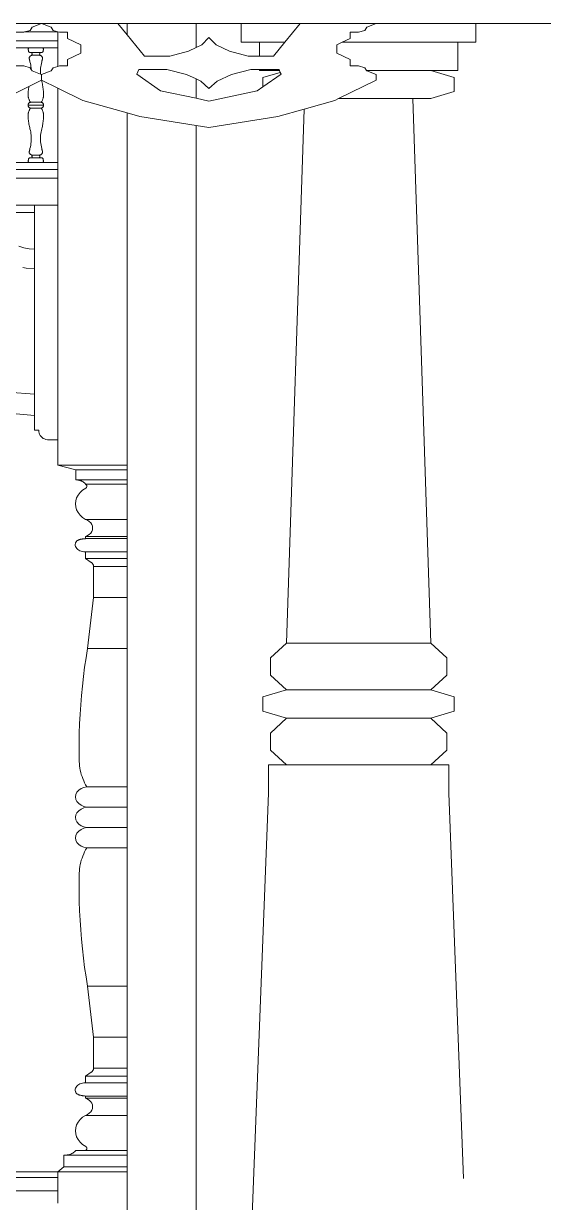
# Model space of a CAD drawing. Header units: inches. Extents: x 16.2 to 49.2, y 7.1 to 20.7.
# Drawn here: x 34.116 to 34.776, y 16.625 to 18.121 of the extents above; entities that cross this region are included whole.
import ezdxf

# ---------------------------------------------------------------- set-up
doc = ezdxf.new("R2010")
doc.units = ezdxf.units.IN
doc.header["$MEASUREMENT"] = 0
doc.layers.add('0inne_gulv', color=252, linetype='Continuous', lineweight=13)

# ---------------------------------------------------------------- blocks, each defined once
blk = doc.blocks.new('DEREK SMALL HOUSE fr')
for p, q in [((0.326, -0.0788), (0.4226, -0.0788)), ((0.4, -0.0899), (0.401, -0.0895)), ((0.401, -0.0895), (0.408, -0.0874)), ((0.401, -0.0895), (0.4434, -0.0895)), ((0.408, -0.0874), (0.4106, -0.0834)), ((0.4106, -0.0834), (0.4226, -0.0788)), ((0.4226, -0.0788), (0.5193, -0.0788)), ((0.4347, -0.0834), (0.4226, -0.0788)), ((0.4373, -0.0874), (0.4347, -0.0834)), ((0.4434, -0.0893), (0.4373, -0.0874)), ((0.4453, -0.0899), (0.4434, -0.0893)), ((0.4434, -0.0895), (0.4434, -0.0893)), ((0.4434, -0.1009), (0.4434, -0.0895)), ((0.531, -0.0932), (0.5193, -0.0788)), ((0.5193, -0.0788), (0.531, -0.0788)), ((0.5193, -0.0788), (0.7504, -0.0788)), ((0.531, -0.0788), (0.531, -0.0932)), ((0.531, -0.0788), (0.6187, -0.0788)), ((0.6187, -0.1091), (0.6187, -0.0788)), ((0.6187, -0.0788), (0.6759, -0.0788)), ((0.6759, -0.1026), (0.6759, -0.0788)), ((0.6759, -0.0788), (0.7504, -0.0788)), ((0.731, -0.1026), (0.7504, -0.0788)), ((0.7504, -0.0788), (0.8471, -0.0788)), ((0.8244, -0.0899), (0.8324, -0.0874)), ((0.8324, -0.0874), (0.835, -0.0834)), ((0.835, -0.0834), (0.8471, -0.0788)), ((0.8471, -0.0788), (0.9736, -0.0788)), ((0.9736, -0.1026), (0.9736, -0.0788)), ((1.0874, -0.0788), (0.9736, -0.0788)), ((0.383, -0.1009), (0.4434, -0.1009)), ((0.3898, -0.0899), (0.4, -0.0899)), ((0.4434, -0.1095), (0.4434, -0.1009)), ((0.4555, -0.0899), (0.4453, -0.0899)), ((0.4555, -0.0977), (0.4555, -0.0899)), ((0.4726, -0.1059), (0.4555, -0.0977)), ((0.553, -0.1203), (0.531, -0.0932)), ((0.6258, -0.1056), (0.6348, -0.0963)), ((0.6348, -0.0963), (0.6439, -0.1056)), ((0.6759, -0.1026), (0.6988, -0.1026)), ((0.6988, -0.1026), (0.731, -0.1026)), ((0.6988, -0.1203), (0.6988, -0.1026)), ((0.7167, -0.1203), (0.731, -0.1026)), ((0.7971, -0.1059), (0.8039, -0.1026)), ((0.8039, -0.1026), (0.8142, -0.0977)), ((0.8039, -0.1026), (0.9507, -0.1026)), ((0.8142, -0.0899), (0.8244, -0.0899)), ((0.8142, -0.0977), (0.8142, -0.0899)), ((0.9507, -0.1384), (0.9507, -0.1026)), ((0.9507, -0.1026), (0.9736, -0.1026)), ((0.3726, -0.1095), (0.406, -0.1095)), ((0.4058, -0.1109), (0.4059, -0.1105)), ((0.4058, -0.1112), (0.4058, -0.1109)), ((0.4058, -0.1116), (0.4058, -0.1112)), ((0.4058, -0.112), (0.4058, -0.1116)), ((0.4058, -0.1123), (0.4058, -0.112)), ((0.4059, -0.1127), (0.4058, -0.1123)), ((0.4059, -0.1098), (0.406, -0.1095)), ((0.4059, -0.1102), (0.4059, -0.1098)), ((0.4059, -0.1105), (0.4059, -0.1102)), ((0.4059, -0.113), (0.4059, -0.1127)), ((0.4059, -0.1134), (0.4059, -0.113)), ((0.406, -0.1137), (0.4059, -0.1134)), ((0.4247, -0.1095), (0.406, -0.1095)), ((0.4061, -0.114), (0.406, -0.1137)), ((0.4062, -0.1143), (0.4061, -0.114)), ((0.4063, -0.1145), (0.4062, -0.1143)), ((0.4065, -0.1147), (0.4063, -0.1145)), ((0.4067, -0.115), (0.4065, -0.1147)), ((0.4069, -0.1152), (0.4067, -0.115)), ((0.4072, -0.1153), (0.4069, -0.1152)), ((0.4074, -0.1155), (0.4072, -0.1153)), ((0.4077, -0.1156), (0.4074, -0.1155)), ((0.408, -0.1157), (0.4077, -0.1156)), ((0.4083, -0.1157), (0.408, -0.1157)), ((0.4086, -0.1157), (0.4083, -0.1157)), ((0.4109, -0.1157), (0.4086, -0.1157)), ((0.4087, -0.1197), (0.4092, -0.1194)), ((0.4092, -0.1194), (0.4097, -0.1192)), ((0.4097, -0.1192), (0.4103, -0.119)), ((0.4103, -0.119), (0.4109, -0.1189)), ((0.4104, -0.117), (0.4105, -0.1168)), ((0.4104, -0.1173), (0.4104, -0.117)), ((0.4104, -0.1176), (0.4104, -0.1173)), ((0.4105, -0.1179), (0.4104, -0.1176)), ((0.4105, -0.1168), (0.4106, -0.1165)), ((0.4106, -0.1182), (0.4105, -0.1179)), ((0.4106, -0.1165), (0.4107, -0.1162)), ((0.4107, -0.1184), (0.4106, -0.1182)), ((0.4107, -0.1162), (0.4108, -0.116)), ((0.4108, -0.1187), (0.4107, -0.1184)), ((0.4108, -0.116), (0.4109, -0.1157)), ((0.4109, -0.1189), (0.4108, -0.1187)), ((0.4109, -0.1157), (0.4198, -0.1157)), ((0.4109, -0.1189), (0.4198, -0.1189)), ((0.4199, -0.116), (0.4198, -0.1157)), ((0.4198, -0.1157), (0.4221, -0.1157)), ((0.4198, -0.1189), (0.4199, -0.1187)), ((0.4204, -0.119), (0.4198, -0.1189)), ((0.4201, -0.1162), (0.4199, -0.116)), ((0.4199, -0.1187), (0.4201, -0.1184)), ((0.4202, -0.1165), (0.4201, -0.1162)), ((0.4201, -0.1184), (0.4202, -0.1182)), ((0.4202, -0.1168), (0.4202, -0.1165)), ((0.4203, -0.117), (0.4202, -0.1168)), ((0.4202, -0.1179), (0.4203, -0.1176)), ((0.4202, -0.1182), (0.4202, -0.1179)), ((0.4203, -0.1173), (0.4203, -0.117)), ((0.4203, -0.1176), (0.4203, -0.1173)), ((0.421, -0.1192), (0.4204, -0.119)), ((0.4215, -0.1194), (0.421, -0.1192)), ((0.4221, -0.1197), (0.4215, -0.1194)), ((0.4221, -0.1157), (0.4224, -0.1157)), ((0.4224, -0.1157), (0.4227, -0.1157)), ((0.4227, -0.1157), (0.423, -0.1156)), ((0.423, -0.1156), (0.4233, -0.1155)), ((0.4233, -0.1155), (0.4235, -0.1153)), ((0.4235, -0.1153), (0.4238, -0.1152)), ((0.4238, -0.1152), (0.424, -0.115)), ((0.424, -0.115), (0.4242, -0.1147)), ((0.4242, -0.1147), (0.4244, -0.1145)), ((0.4244, -0.1145), (0.4245, -0.1143)), ((0.4245, -0.1143), (0.4246, -0.114)), ((0.4246, -0.114), (0.4247, -0.1137)), ((0.4248, -0.1098), (0.4247, -0.1095)), ((0.4247, -0.1095), (0.4434, -0.1095)), ((0.4247, -0.1137), (0.4248, -0.1134)), ((0.4248, -0.1102), (0.4248, -0.1098)), ((0.4248, -0.1105), (0.4248, -0.1102)), ((0.4249, -0.1109), (0.4248, -0.1105)), ((0.4248, -0.1127), (0.4249, -0.1123)), ((0.4248, -0.113), (0.4248, -0.1127)), ((0.4248, -0.1134), (0.4248, -0.113)), ((0.4249, -0.1112), (0.4249, -0.1109)), ((0.4249, -0.1116), (0.4249, -0.1112)), ((0.4249, -0.112), (0.4249, -0.1116)), ((0.4249, -0.1123), (0.4249, -0.112)), ((0.4434, -0.1331), (0.4434, -0.1095)), ((0.4555, -0.1246), (0.4726, -0.1165)), ((0.4726, -0.1165), (0.4726, -0.1059)), ((0.5852, -0.1203), (0.6088, -0.1138)), ((0.6088, -0.1138), (0.6187, -0.1091)), ((0.6187, -0.1091), (0.6258, -0.1056)), ((0.6439, -0.1056), (0.6609, -0.1138)), ((0.6609, -0.1138), (0.6845, -0.1203)), ((0.7971, -0.1165), (0.7971, -0.1059)), ((0.8142, -0.1246), (0.7971, -0.1165)), ((0.3898, -0.1324), (0.4, -0.1325)), ((0.4, -0.1325), (0.408, -0.135)), ((0.4069, -0.1226), (0.407, -0.122)), ((0.4069, -0.1231), (0.4069, -0.1226)), ((0.407, -0.1237), (0.4069, -0.1231)), ((0.407, -0.122), (0.4072, -0.1215)), ((0.4071, -0.124), (0.407, -0.1237)), ((0.4071, -0.1243), (0.4071, -0.124)), ((0.4072, -0.1246), (0.4071, -0.1243)), ((0.4072, -0.1215), (0.4075, -0.121)), ((0.4073, -0.1249), (0.4072, -0.1246)), ((0.4074, -0.1252), (0.4073, -0.1249)), ((0.4074, -0.1255), (0.4074, -0.1252)), ((0.4075, -0.1258), (0.4074, -0.1255)), ((0.4075, -0.121), (0.4078, -0.1205)), ((0.4076, -0.126), (0.4075, -0.1258)), ((0.4077, -0.1263), (0.4076, -0.126)), ((0.4077, -0.1266), (0.4077, -0.1263)), ((0.4078, -0.1269), (0.4077, -0.1266)), ((0.4078, -0.1205), (0.4082, -0.1201)), ((0.4079, -0.1272), (0.4078, -0.1269)), ((0.4084, -0.1293), (0.4079, -0.1272)), ((0.4082, -0.1201), (0.4087, -0.1197)), ((0.4088, -0.1314), (0.4084, -0.1293)), ((0.4091, -0.1335), (0.4088, -0.1314)), ((0.4094, -0.1356), (0.4091, -0.1335)), ((0.4213, -0.1356), (0.4216, -0.1335)), ((0.4216, -0.1335), (0.4219, -0.1314)), ((0.4219, -0.1314), (0.4223, -0.1293)), ((0.4225, -0.1201), (0.4221, -0.1197)), ((0.4223, -0.1293), (0.4228, -0.1272)), ((0.4229, -0.1205), (0.4225, -0.1201)), ((0.4228, -0.1272), (0.4229, -0.1269)), ((0.4232, -0.121), (0.4229, -0.1205)), ((0.4229, -0.1269), (0.423, -0.1266)), ((0.423, -0.1266), (0.4231, -0.1263)), ((0.4231, -0.126), (0.4232, -0.1258)), ((0.4231, -0.1263), (0.4231, -0.126)), ((0.4235, -0.1215), (0.4232, -0.121)), ((0.4232, -0.1258), (0.4233, -0.1255)), ((0.4233, -0.1255), (0.4234, -0.1252)), ((0.4234, -0.1249), (0.4235, -0.1246)), ((0.4234, -0.1252), (0.4234, -0.1249)), ((0.4237, -0.122), (0.4235, -0.1215)), ((0.4235, -0.1246), (0.4236, -0.1243)), ((0.4236, -0.124), (0.4237, -0.1237)), ((0.4236, -0.1243), (0.4236, -0.124)), ((0.4238, -0.1226), (0.4237, -0.122)), ((0.4237, -0.1237), (0.4238, -0.1231)), ((0.4238, -0.1231), (0.4238, -0.1226)), ((0.4434, -0.1331), (0.4373, -0.135)), ((0.4453, -0.1325), (0.4434, -0.1331)), ((0.4555, -0.1324), (0.4453, -0.1325)), ((0.4555, -0.1246), (0.4555, -0.1324)), ((0.553, -0.1203), (0.5852, -0.1203)), ((0.6845, -0.1203), (0.6988, -0.1203)), ((0.6988, -0.1203), (0.7167, -0.1203)), ((0.8142, -0.1246), (0.8142, -0.1324)), ((0.8142, -0.1324), (0.8244, -0.1325)), ((0.8244, -0.1325), (0.8324, -0.135)), ((0.408, -0.135), (0.4095, -0.1373)), ((0.4095, -0.1373), (0.4094, -0.1356)), ((0.4095, -0.1373), (0.4106, -0.1389)), ((0.4106, -0.1389), (0.4213, -0.143)), ((0.4211, -0.1398), (0.4212, -0.1377)), ((0.4212, -0.142), (0.4211, -0.1398)), ((0.4212, -0.1377), (0.4213, -0.1356)), ((0.4213, -0.143), (0.4212, -0.142)), ((0.4213, -0.143), (0.4226, -0.1435)), ((0.4347, -0.1389), (0.4226, -0.1435)), ((0.4226, -0.1507), (0.4226, -0.1435)), ((0.4373, -0.135), (0.4347, -0.1389)), ((0.5459, -0.1371), (0.5434, -0.143)), ((0.5434, -0.143), (0.5736, -0.164)), ((0.5459, -0.1371), (0.5816, -0.1371)), ((0.5816, -0.1371), (0.6063, -0.1435)), ((0.6063, -0.1435), (0.6187, -0.1491)), ((0.6187, -0.1736), (0.6187, -0.1491)), ((0.6187, -0.1491), (0.6245, -0.1517)), ((0.6634, -0.1435), (0.6452, -0.1517)), ((0.6881, -0.1371), (0.6634, -0.1435)), ((0.6881, -0.1371), (0.6988, -0.1371)), ((0.6988, -0.1384), (0.6988, -0.1371)), ((0.6988, -0.1371), (0.7238, -0.1371)), ((0.7243, -0.1384), (0.6988, -0.1384)), ((0.7034, -0.1473), (0.7253, -0.1407)), ((0.7263, -0.143), (0.7034, -0.1589)), ((0.7034, -0.1589), (0.7034, -0.1473)), ((0.7238, -0.1371), (0.7243, -0.1384)), ((0.7243, -0.1384), (0.7253, -0.1407)), ((0.7253, -0.1407), (0.7263, -0.143)), ((0.8324, -0.135), (0.8346, -0.1384)), ((0.8346, -0.1384), (0.835, -0.1389)), ((0.9164, -0.1384), (0.8346, -0.1384)), ((0.835, -0.1389), (0.8471, -0.1435)), ((0.8471, -0.1507), (0.8471, -0.1435)), ((0.9164, -0.1384), (0.9507, -0.1384)), ((0.9164, -0.1384), (0.9461, -0.1473)), ((0.9461, -0.1473), (0.9461, -0.1652)), ((0.3703, -0.1763), (0.4066, -0.1586)), ((0.4057, -0.1661), (0.4058, -0.1646)), ((0.4058, -0.1646), (0.406, -0.163)), ((0.406, -0.163), (0.4061, -0.1615)), ((0.4061, -0.1615), (0.4063, -0.16)), ((0.4063, -0.16), (0.4066, -0.1586)), ((0.4224, -0.1508), (0.4066, -0.1586)), ((0.4226, -0.1507), (0.4224, -0.1508)), ((0.4228, -0.1525), (0.4224, -0.1508)), ((0.4226, -0.1507), (0.4434, -0.1608)), ((0.4232, -0.154), (0.4228, -0.1525)), ((0.4236, -0.1555), (0.4232, -0.154)), ((0.4239, -0.157), (0.4236, -0.1555)), ((0.4241, -0.1585), (0.4239, -0.157)), ((0.4244, -0.16), (0.4241, -0.1585)), ((0.4246, -0.1615), (0.4244, -0.16)), ((0.4247, -0.163), (0.4246, -0.1615)), ((0.4249, -0.1646), (0.4247, -0.163)), ((0.425, -0.1661), (0.4249, -0.1646)), ((0.4434, -0.2552), (0.4434, -0.1608)), ((0.475, -0.1763), (0.4434, -0.1608)), ((0.5736, -0.164), (0.6187, -0.1736)), ((0.6245, -0.1517), (0.6348, -0.1611)), ((0.6452, -0.1517), (0.6348, -0.1611)), ((0.6961, -0.164), (0.6348, -0.1771)), ((0.7034, -0.1589), (0.6961, -0.164)), ((0.8471, -0.1507), (0.7992, -0.1741)), ((0.4057, -0.1676), (0.4057, -0.1661)), ((0.4057, -0.1691), (0.4057, -0.1676)), ((0.4057, -0.1707), (0.4057, -0.1691)), ((0.4057, -0.1714), (0.4057, -0.1707)), ((0.4058, -0.1721), (0.4057, -0.1714)), ((0.4059, -0.1728), (0.4058, -0.1721)), ((0.4061, -0.1735), (0.4059, -0.1728)), ((0.4063, -0.1742), (0.4061, -0.1735)), ((0.4065, -0.1749), (0.4063, -0.1742)), ((0.4068, -0.1755), (0.4065, -0.1749)), ((0.4066, -0.1797), (0.407, -0.1794)), ((0.4071, -0.1762), (0.4068, -0.1755)), ((0.407, -0.1794), (0.4074, -0.1791)), ((0.4074, -0.1768), (0.4071, -0.1762)), ((0.4078, -0.1775), (0.4074, -0.1768)), ((0.4074, -0.1791), (0.4078, -0.1789)), ((0.4082, -0.1781), (0.4078, -0.1775)), ((0.4078, -0.1789), (0.4082, -0.1788)), ((0.4086, -0.1787), (0.4082, -0.1781)), ((0.4082, -0.1788), (0.4086, -0.1787)), ((0.4086, -0.1787), (0.4221, -0.1787)), ((0.4221, -0.1787), (0.4225, -0.1781)), ((0.4225, -0.1788), (0.4221, -0.1787)), ((0.4225, -0.1781), (0.4229, -0.1775)), ((0.4229, -0.1789), (0.4225, -0.1788)), ((0.4229, -0.1775), (0.4233, -0.1768)), ((0.4234, -0.1791), (0.4229, -0.1789)), ((0.4233, -0.1768), (0.4236, -0.1762)), ((0.4237, -0.1794), (0.4234, -0.1791)), ((0.4236, -0.1762), (0.4239, -0.1755)), ((0.4241, -0.1797), (0.4237, -0.1794)), ((0.4239, -0.1755), (0.4242, -0.1749)), ((0.4242, -0.1749), (0.4244, -0.1742)), ((0.4244, -0.1742), (0.4246, -0.1735)), ((0.4246, -0.1735), (0.4248, -0.1728)), ((0.4248, -0.1728), (0.4249, -0.1721)), ((0.4249, -0.1721), (0.425, -0.1714)), ((0.425, -0.1676), (0.425, -0.1661)), ((0.425, -0.1691), (0.425, -0.1676)), ((0.425, -0.1707), (0.425, -0.1691)), ((0.425, -0.1714), (0.425, -0.1707)), ((0.475, -0.1763), (0.531, -0.1921)), ((0.6187, -0.1736), (0.6348, -0.1771)), ((0.7947, -0.1763), (0.7556, -0.1873)), ((0.7947, -0.1763), (0.7992, -0.1741)), ((0.8935, -0.1741), (0.7992, -0.1741)), ((0.8935, -0.1741), (0.9164, -0.8649)), ((0.8935, -0.1741), (0.9164, -0.1741)), ((0.9461, -0.1652), (0.9164, -0.1741)), ((0.4057, -0.1815), (0.4058, -0.1811)), ((0.4057, -0.1819), (0.4057, -0.1815)), ((0.4057, -0.1824), (0.4057, -0.1819)), ((0.4057, -0.1828), (0.4057, -0.1824)), ((0.4057, -0.1824), (0.425, -0.1824)), ((0.4057, -0.1832), (0.4057, -0.1828)), ((0.4058, -0.1836), (0.4057, -0.1832)), ((0.4057, -0.1933), (0.4058, -0.1926)), ((0.4057, -0.1941), (0.4057, -0.1933)), ((0.4057, -0.1956), (0.4057, -0.1941)), ((0.4058, -0.1811), (0.4059, -0.1807)), ((0.4059, -0.184), (0.4058, -0.1836)), ((0.4058, -0.1926), (0.4059, -0.1919)), ((0.4059, -0.1807), (0.4061, -0.1803)), ((0.4061, -0.1844), (0.4059, -0.184)), ((0.4059, -0.1919), (0.4061, -0.1912)), ((0.4061, -0.1803), (0.4064, -0.18)), ((0.4064, -0.1847), (0.4061, -0.1844)), ((0.4061, -0.1912), (0.4063, -0.1905)), ((0.4063, -0.1905), (0.4065, -0.1899)), ((0.4064, -0.18), (0.4066, -0.1797)), ((0.4066, -0.1851), (0.4064, -0.1847)), ((0.4065, -0.1899), (0.4068, -0.1892)), ((0.407, -0.1854), (0.4066, -0.1851)), ((0.4068, -0.1892), (0.4071, -0.1885)), ((0.4074, -0.1856), (0.407, -0.1854)), ((0.4071, -0.1885), (0.4074, -0.1879)), ((0.4078, -0.1858), (0.4074, -0.1856)), ((0.4074, -0.1879), (0.4078, -0.1873)), ((0.4082, -0.186), (0.4078, -0.1858)), ((0.4078, -0.1873), (0.4082, -0.1867)), ((0.4086, -0.1861), (0.4082, -0.186)), ((0.4082, -0.1867), (0.4086, -0.1861)), ((0.4086, -0.1861), (0.4221, -0.1861)), ((0.4221, -0.1861), (0.4225, -0.186)), ((0.4225, -0.1867), (0.4221, -0.1861)), ((0.4225, -0.186), (0.4229, -0.1858)), ((0.4229, -0.1873), (0.4225, -0.1867)), ((0.4229, -0.1858), (0.4234, -0.1856)), ((0.4233, -0.1879), (0.4229, -0.1873)), ((0.4236, -0.1885), (0.4233, -0.1879)), ((0.4234, -0.1856), (0.4237, -0.1854)), ((0.4239, -0.1892), (0.4236, -0.1885)), ((0.4237, -0.1854), (0.4241, -0.1851)), ((0.4242, -0.1899), (0.4239, -0.1892)), ((0.4244, -0.18), (0.4241, -0.1797)), ((0.4241, -0.1851), (0.4244, -0.1847)), ((0.4244, -0.1905), (0.4242, -0.1899)), ((0.4246, -0.1803), (0.4244, -0.18)), ((0.4244, -0.1847), (0.4246, -0.1844)), ((0.4246, -0.1912), (0.4244, -0.1905)), ((0.4248, -0.1807), (0.4246, -0.1803)), ((0.4246, -0.1844), (0.4248, -0.184)), ((0.4248, -0.1919), (0.4246, -0.1912)), ((0.4249, -0.1811), (0.4248, -0.1807)), ((0.4248, -0.184), (0.4249, -0.1836)), ((0.4249, -0.1926), (0.4248, -0.1919)), ((0.425, -0.1815), (0.4249, -0.1811)), ((0.4249, -0.1836), (0.425, -0.1832)), ((0.425, -0.1933), (0.4249, -0.1926)), ((0.425, -0.1819), (0.425, -0.1815)), ((0.425, -0.1824), (0.425, -0.1819)), ((0.425, -0.1828), (0.425, -0.1824)), ((0.425, -0.1832), (0.425, -0.1828)), ((0.425, -0.1941), (0.425, -0.1933)), ((0.425, -0.1956), (0.425, -0.1941)), ((0.531, -0.1921), (0.5474, -0.1968)), ((0.531, -0.1921), (0.531, -0.6392)), ((0.7556, -0.1873), (0.7223, -0.1968)), ((0.7332, -0.8649), (0.7556, -0.1873)), ((0.4057, -0.1971), (0.4057, -0.1956)), ((0.4057, -0.1986), (0.4057, -0.1971)), ((0.4058, -0.2002), (0.4057, -0.1986)), ((0.406, -0.2017), (0.4058, -0.2002)), ((0.4061, -0.2032), (0.406, -0.2017)), ((0.4063, -0.2047), (0.4061, -0.2032)), ((0.4066, -0.2063), (0.4063, -0.2047)), ((0.4068, -0.2078), (0.4066, -0.2063)), ((0.4072, -0.2093), (0.4068, -0.2078)), ((0.4075, -0.2108), (0.4072, -0.2093)), ((0.4232, -0.2108), (0.4236, -0.2093)), ((0.4236, -0.2093), (0.4239, -0.2078)), ((0.4239, -0.2078), (0.4241, -0.2063)), ((0.4241, -0.2063), (0.4244, -0.2047)), ((0.4244, -0.2047), (0.4246, -0.2032)), ((0.4246, -0.2032), (0.4247, -0.2017)), ((0.4247, -0.2017), (0.4249, -0.2002)), ((0.4249, -0.2002), (0.425, -0.1986)), ((0.425, -0.1971), (0.425, -0.1956)), ((0.425, -0.1986), (0.425, -0.1971)), ((0.5474, -0.1968), (0.6187, -0.208)), ((0.6187, -0.208), (0.6348, -0.2106)), ((0.6187, -0.208), (0.6187, -2.6275)), ((0.7223, -0.1968), (0.6348, -0.2106)), ((0.4079, -0.2123), (0.4075, -0.2108)), ((0.4084, -0.2143), (0.4079, -0.2123)), ((0.4088, -0.2164), (0.4084, -0.2143)), ((0.4091, -0.2185), (0.4088, -0.2164)), ((0.4094, -0.2206), (0.4091, -0.2185)), ((0.4095, -0.2228), (0.4094, -0.2206)), ((0.4096, -0.2249), (0.4095, -0.2228)), ((0.4211, -0.2249), (0.4212, -0.2228)), ((0.4212, -0.2228), (0.4213, -0.2206)), ((0.4213, -0.2206), (0.4216, -0.2185)), ((0.4216, -0.2185), (0.4219, -0.2164)), ((0.4219, -0.2164), (0.4223, -0.2143)), ((0.4223, -0.2143), (0.4228, -0.2123)), ((0.4228, -0.2123), (0.4232, -0.2108)), ((0.4074, -0.2393), (0.4075, -0.239)), ((0.4074, -0.2396), (0.4074, -0.2393)), ((0.4075, -0.239), (0.4076, -0.2387)), ((0.4076, -0.2387), (0.4077, -0.2384)), ((0.4077, -0.2381), (0.4078, -0.2378)), ((0.4077, -0.2384), (0.4077, -0.2381)), ((0.4078, -0.2378), (0.4079, -0.2375)), ((0.4079, -0.2375), (0.4084, -0.2354)), ((0.4084, -0.2354), (0.4088, -0.2333)), ((0.4088, -0.2333), (0.4091, -0.2312)), ((0.4091, -0.2312), (0.4094, -0.2291)), ((0.4094, -0.2291), (0.4095, -0.227)), ((0.4095, -0.227), (0.4096, -0.2249)), ((0.4212, -0.227), (0.4211, -0.2249)), ((0.4213, -0.2291), (0.4212, -0.227)), ((0.4216, -0.2312), (0.4213, -0.2291)), ((0.4219, -0.2333), (0.4216, -0.2312)), ((0.4223, -0.2354), (0.4219, -0.2333)), ((0.4228, -0.2375), (0.4223, -0.2354)), ((0.4229, -0.2378), (0.4228, -0.2375)), ((0.423, -0.2381), (0.4229, -0.2378)), ((0.4231, -0.2384), (0.423, -0.2381)), ((0.4231, -0.2387), (0.4231, -0.2384)), ((0.4232, -0.239), (0.4231, -0.2387)), ((0.4233, -0.2393), (0.4232, -0.239)), ((0.4234, -0.2396), (0.4233, -0.2393)), ((0.4058, -0.2524), (0.4059, -0.2521)), ((0.4058, -0.2528), (0.4058, -0.2524)), ((0.4058, -0.2531), (0.4058, -0.2528)), ((0.4058, -0.2535), (0.4058, -0.2531)), ((0.4058, -0.2538), (0.4058, -0.2535)), ((0.4059, -0.2542), (0.4058, -0.2538)), ((0.4059, -0.2514), (0.406, -0.251)), ((0.4059, -0.2517), (0.4059, -0.2514)), ((0.4059, -0.2521), (0.4059, -0.2517)), ((0.4059, -0.2545), (0.4059, -0.2542)), ((0.406, -0.251), (0.4061, -0.2507)), ((0.4061, -0.2507), (0.4062, -0.2505)), ((0.4062, -0.2505), (0.4063, -0.2502)), ((0.4063, -0.2502), (0.4065, -0.25)), ((0.4065, -0.25), (0.4067, -0.2498)), ((0.4067, -0.2498), (0.4069, -0.2496)), ((0.4069, -0.2416), (0.407, -0.241)), ((0.4069, -0.2422), (0.4069, -0.2416)), ((0.407, -0.2427), (0.4069, -0.2422)), ((0.4069, -0.2496), (0.4072, -0.2494)), ((0.407, -0.241), (0.4071, -0.2408)), ((0.4072, -0.2432), (0.407, -0.2427)), ((0.4071, -0.2405), (0.4072, -0.2402)), ((0.4071, -0.2408), (0.4071, -0.2405)), ((0.4072, -0.2402), (0.4073, -0.2399)), ((0.4075, -0.2437), (0.4072, -0.2432)), ((0.4072, -0.2494), (0.4074, -0.2493)), ((0.4073, -0.2399), (0.4074, -0.2396)), ((0.4074, -0.2493), (0.4077, -0.2491)), ((0.4078, -0.2442), (0.4075, -0.2437)), ((0.4077, -0.2491), (0.408, -0.2491)), ((0.4082, -0.2446), (0.4078, -0.2442)), ((0.408, -0.2491), (0.4083, -0.249)), ((0.4087, -0.245), (0.4082, -0.2446)), ((0.4083, -0.249), (0.4086, -0.249)), ((0.4109, -0.249), (0.4086, -0.249)), ((0.4092, -0.2453), (0.4087, -0.245)), ((0.4097, -0.2455), (0.4092, -0.2453)), ((0.4103, -0.2457), (0.4097, -0.2455)), ((0.4109, -0.2458), (0.4103, -0.2457)), ((0.4104, -0.2471), (0.4105, -0.2468)), ((0.4104, -0.2474), (0.4104, -0.2471)), ((0.4104, -0.2477), (0.4104, -0.2474)), ((0.4105, -0.248), (0.4104, -0.2477)), ((0.4105, -0.2468), (0.4106, -0.2466)), ((0.4106, -0.2482), (0.4105, -0.248)), ((0.4106, -0.2466), (0.4107, -0.2463)), ((0.4107, -0.2485), (0.4106, -0.2482)), ((0.4107, -0.2463), (0.4108, -0.2461)), ((0.4108, -0.2487), (0.4107, -0.2485)), ((0.4108, -0.2461), (0.4109, -0.2458)), ((0.4109, -0.249), (0.4108, -0.2487)), ((0.4109, -0.2458), (0.4198, -0.2458)), ((0.4198, -0.249), (0.4109, -0.249)), ((0.4198, -0.2458), (0.4204, -0.2457)), ((0.4199, -0.2461), (0.4198, -0.2458)), ((0.4198, -0.249), (0.4199, -0.2487)), ((0.4198, -0.249), (0.4221, -0.249)), ((0.4201, -0.2463), (0.4199, -0.2461)), ((0.4199, -0.2487), (0.4201, -0.2485)), ((0.4202, -0.2466), (0.4201, -0.2463)), ((0.4201, -0.2485), (0.4202, -0.2482)), ((0.4202, -0.2468), (0.4202, -0.2466)), ((0.4203, -0.2471), (0.4202, -0.2468)), ((0.4202, -0.248), (0.4203, -0.2477)), ((0.4202, -0.2482), (0.4202, -0.248)), ((0.4203, -0.2474), (0.4203, -0.2471)), ((0.4203, -0.2477), (0.4203, -0.2474)), ((0.4204, -0.2457), (0.421, -0.2455)), ((0.421, -0.2455), (0.4215, -0.2453)), ((0.4215, -0.2453), (0.4221, -0.245)), ((0.4221, -0.245), (0.4225, -0.2446)), ((0.4224, -0.249), (0.4221, -0.249)), ((0.4227, -0.2491), (0.4224, -0.249)), ((0.4225, -0.2446), (0.4229, -0.2442)), ((0.423, -0.2491), (0.4227, -0.2491)), ((0.4229, -0.2442), (0.4232, -0.2437)), ((0.4233, -0.2493), (0.423, -0.2491)), ((0.4232, -0.2437), (0.4235, -0.2432)), ((0.4235, -0.2494), (0.4233, -0.2493)), ((0.4234, -0.2399), (0.4234, -0.2396)), ((0.4235, -0.2402), (0.4234, -0.2399)), ((0.4236, -0.2405), (0.4235, -0.2402)), ((0.4235, -0.2432), (0.4237, -0.2427)), ((0.4238, -0.2496), (0.4235, -0.2494)), ((0.4236, -0.2408), (0.4236, -0.2405)), ((0.4237, -0.241), (0.4236, -0.2408)), ((0.4238, -0.2416), (0.4237, -0.241)), ((0.4237, -0.2427), (0.4238, -0.2422)), ((0.4238, -0.2422), (0.4238, -0.2416)), ((0.424, -0.2498), (0.4238, -0.2496)), ((0.4242, -0.25), (0.424, -0.2498)), ((0.4244, -0.2502), (0.4242, -0.25)), ((0.4245, -0.2505), (0.4244, -0.2502)), ((0.4246, -0.2507), (0.4245, -0.2505)), ((0.4247, -0.251), (0.4246, -0.2507)), ((0.4248, -0.2514), (0.4247, -0.251)), ((0.4248, -0.2517), (0.4248, -0.2514)), ((0.4248, -0.2521), (0.4248, -0.2517)), ((0.4249, -0.2524), (0.4248, -0.2521)), ((0.4248, -0.2542), (0.4249, -0.2538)), ((0.4248, -0.2545), (0.4248, -0.2542)), ((0.4249, -0.2528), (0.4249, -0.2524)), ((0.4249, -0.2531), (0.4249, -0.2528)), ((0.4249, -0.2535), (0.4249, -0.2531)), ((0.4249, -0.2538), (0.4249, -0.2535)), ((-2.1062, -0.2638), (0.4434, -0.2638)), ((0.3091, -0.2552), (0.406, -0.2552)), ((0.4059, -0.2549), (0.4059, -0.2545)), ((0.406, -0.2552), (0.4059, -0.2549)), ((0.406, -0.2552), (0.4247, -0.2552)), ((0.4234, -0.2552), (0.4073, -0.2552)), ((0.4247, -0.2552), (0.4248, -0.2549)), ((0.4247, -0.2552), (0.4434, -0.2552)), ((0.4248, -0.2549), (0.4248, -0.2545)), ((0.4434, -0.2638), (0.4434, -0.2552)), ((0.4434, -0.2752), (0.4434, -0.2638)), ((-2.1062, -0.2752), (0.4434, -0.2752)), ((0.4434, -0.3094), (0.4434, -0.2752)), ((0.0651, -0.3094), (0.4135, -0.3094)), ((0.4135, -0.3094), (0.4135, -0.3186)), ((0.4135, -0.3094), (0.4434, -0.3094)), ((0.4434, -0.6069), (0.4434, -0.3094)), ((0.3616, -0.3186), (0.4135, -0.3186)), ((0.4135, -0.3651), (0.4135, -0.3186)), ((0.4, -0.3634), (0.3936, -0.3613)), ((0.4067, -0.3646), (0.4, -0.3634)), ((0.4135, -0.3651), (0.4067, -0.3646)), ((0.4135, -0.3901), (0.4135, -0.3651)), ((0.4031, -0.3891), (0.399, -0.3882)), ((0.4135, -0.3901), (0.4031, -0.3891)), ((0.4135, -0.549), (0.4135, -0.3901)), ((0.4135, -0.549), (0.3802, -0.5466)), ((0.4135, -0.549), (0.4135, -0.576)), ((0.4135, -0.576), (0.3765, -0.5728)), ((0.4135, -0.576), (0.4135, -0.595)), ((0.4135, -0.595), (0.4192, -0.595)), ((0.4192, -0.5967), (0.4192, -0.595)), ((0.4195, -0.5984), (0.4192, -0.5967)), ((0.42, -0.6), (0.4195, -0.5984)), ((0.4208, -0.6015), (0.42, -0.6)), ((0.4219, -0.6029), (0.4208, -0.6015)), ((0.4232, -0.6042), (0.4219, -0.6029)), ((0.4247, -0.6052), (0.4232, -0.6042)), ((0.4263, -0.606), (0.4247, -0.6052)), ((0.4281, -0.6066), (0.4263, -0.606)), ((0.43, -0.607), (0.4281, -0.6066)), ((0.4319, -0.607), (0.43, -0.607)), ((0.4337, -0.6069), (0.4319, -0.607)), ((0.4337, -0.6069), (0.4434, -0.6069)), ((0.4434, -0.6392), (0.4434, -0.6069)), ((0.4659, -0.645), (0.4434, -0.6392)), ((0.531, -0.6392), (0.4434, -0.6392)), ((0.531, -0.6392), (0.531, -0.645)), ((0.4659, -0.645), (0.4659, -0.658)), ((0.4659, -0.645), (0.531, -0.645)), ((0.4659, -0.658), (0.4672, -0.658)), ((0.4672, -0.658), (0.4684, -0.6581)), ((0.4672, -0.658), (0.531, -0.658)), ((0.4684, -0.6581), (0.4696, -0.6583)), ((0.531, -0.645), (0.531, -0.658)), ((0.531, -0.658), (0.531, -0.6633)), ((0.4696, -0.6583), (0.4708, -0.6585)), ((0.472, -0.6589), (0.4708, -0.6585)), ((0.4747, -0.6711), (0.4715, -0.674)), ((0.4731, -0.6593), (0.472, -0.6589)), ((0.4731, -0.6593), (0.4742, -0.6598)), ((0.4752, -0.6604), (0.4742, -0.6598)), ((0.4747, -0.6711), (0.4789, -0.6682)), ((0.4752, -0.6604), (0.4761, -0.661)), ((0.4761, -0.661), (0.4769, -0.6617)), ((0.4777, -0.6625), (0.4769, -0.6617)), ((0.4777, -0.6625), (0.4784, -0.6633)), ((0.4784, -0.6633), (0.4789, -0.6636)), ((0.4784, -0.6633), (0.531, -0.6633)), ((0.4789, -0.6636), (0.4793, -0.664)), ((0.4793, -0.6678), (0.4789, -0.6682)), ((0.4793, -0.664), (0.4797, -0.6644)), ((0.4797, -0.6674), (0.4793, -0.6678)), ((0.4797, -0.6644), (0.4799, -0.6649)), ((0.4799, -0.6669), (0.4797, -0.6674)), ((0.4799, -0.6649), (0.4801, -0.6654)), ((0.4801, -0.6664), (0.4799, -0.6669)), ((0.4801, -0.6654), (0.4801, -0.6659)), ((0.4801, -0.6659), (0.4801, -0.6664)), ((0.531, -0.6633), (0.531, -0.708)), ((0.4659, -0.6845), (0.4655, -0.6883)), ((0.467, -0.6808), (0.4659, -0.6845)), ((0.4689, -0.6773), (0.467, -0.6808)), ((0.4715, -0.674), (0.4689, -0.6773)), ((0.4655, -0.6883), (0.4659, -0.6921)), ((0.4659, -0.6921), (0.467, -0.6958)), ((0.467, -0.6958), (0.4689, -0.6993)), ((0.4689, -0.6993), (0.4715, -0.7026)), ((0.4715, -0.7026), (0.4747, -0.7055)), ((0.4747, -0.7055), (0.4784, -0.708)), ((0.4784, -0.708), (0.4809, -0.7092)), ((0.531, -0.708), (0.4784, -0.708)), ((0.4809, -0.7092), (0.4831, -0.7107)), ((0.4831, -0.7107), (0.4849, -0.7125)), ((0.4849, -0.7125), (0.4862, -0.7145)), ((0.4862, -0.7145), (0.487, -0.7167)), ((0.487, -0.7167), (0.4873, -0.7189)), ((0.531, -0.708), (0.531, -0.7298)), ((0.4739, -0.733), (0.4733, -0.7331)), ((0.4746, -0.7329), (0.4739, -0.733)), ((0.4752, -0.7328), (0.4746, -0.7329)), ((0.4758, -0.7327), (0.4752, -0.7328)), ((0.4765, -0.7326), (0.4758, -0.7327)), ((0.4771, -0.7325), (0.4765, -0.7326)), ((0.4778, -0.7325), (0.4771, -0.7325)), ((0.4784, -0.7324), (0.4778, -0.7325)), ((0.4809, -0.7286), (0.4784, -0.7298)), ((0.4784, -0.7298), (0.4784, -0.7324)), ((0.531, -0.7298), (0.4784, -0.7298)), ((0.531, -0.7324), (0.4784, -0.7324)), ((0.4831, -0.7271), (0.4809, -0.7286)), ((0.4849, -0.7253), (0.4831, -0.7271)), ((0.4862, -0.7233), (0.4849, -0.7253)), ((0.487, -0.7211), (0.4862, -0.7233)), ((0.4873, -0.7189), (0.487, -0.7211)), ((0.531, -0.7298), (0.531, -0.7324)), ((0.531, -0.7324), (0.531, -0.7492)), ((0.4655, -0.7383), (0.4653, -0.7397)), ((0.4653, -0.7397), (0.4654, -0.7411)), ((0.4654, -0.7411), (0.4657, -0.7425)), ((0.4657, -0.7378), (0.4655, -0.7383)), ((0.4659, -0.7373), (0.4657, -0.7378)), ((0.4657, -0.7425), (0.4664, -0.7438)), ((0.4662, -0.7368), (0.4659, -0.7373)), ((0.4665, -0.7363), (0.4662, -0.7368)), ((0.4664, -0.7438), (0.4672, -0.745)), ((0.4669, -0.7359), (0.4665, -0.7363)), ((0.4673, -0.7354), (0.4669, -0.7359)), ((0.4672, -0.745), (0.4684, -0.7461)), ((0.4678, -0.735), (0.4673, -0.7354)), ((0.4684, -0.7347), (0.4678, -0.735)), ((0.4689, -0.7344), (0.4684, -0.7347)), ((0.4684, -0.7461), (0.4697, -0.7471)), ((0.4695, -0.7341), (0.4689, -0.7344)), ((0.4702, -0.7338), (0.4695, -0.7341)), ((0.4697, -0.7471), (0.4712, -0.7479)), ((0.4708, -0.7336), (0.4702, -0.7338)), ((0.4714, -0.7335), (0.4708, -0.7336)), ((0.4712, -0.7479), (0.4729, -0.7485)), ((0.4721, -0.7333), (0.4714, -0.7335)), ((0.4727, -0.7332), (0.4721, -0.7333)), ((0.4733, -0.7331), (0.4727, -0.7332)), ((0.4729, -0.7485), (0.4746, -0.7489)), ((0.4746, -0.7489), (0.4764, -0.7492)), ((0.4764, -0.7492), (0.4783, -0.7492)), ((0.4783, -0.7492), (0.4783, -0.7577)), ((0.531, -0.7492), (0.4783, -0.7492)), ((0.4783, -0.7577), (0.4855, -0.7626)), ((0.531, -0.7577), (0.4783, -0.7577)), ((0.4855, -0.7626), (0.4859, -0.7629)), ((0.4859, -0.7629), (0.4863, -0.7633)), ((0.531, -0.7492), (0.531, -0.7577)), ((0.531, -0.7577), (0.531, -0.7677)), ((0.4863, -0.7633), (0.4867, -0.7637)), ((0.4867, -0.7637), (0.4871, -0.7641)), ((0.4871, -0.7641), (0.4874, -0.7645)), ((0.4874, -0.7645), (0.4877, -0.7649)), ((0.4877, -0.7649), (0.4879, -0.7654)), ((0.4879, -0.7654), (0.4881, -0.7658)), ((0.4881, -0.7658), (0.4883, -0.7663)), ((0.4883, -0.7663), (0.4884, -0.7667)), ((0.4884, -0.7667), (0.4885, -0.7672)), ((0.4885, -0.7672), (0.4886, -0.7677)), ((0.4886, -0.7677), (0.4886, -0.8071)), ((0.531, -0.7677), (0.4886, -0.7677)), ((0.531, -0.7677), (0.531, -0.8071)), ((0.4886, -0.8071), (0.4809, -0.8717)), ((0.531, -0.8071), (0.4886, -0.8071)), ((0.531, -0.8071), (0.531, -0.8717)), ((0.7129, -0.8838), (0.7332, -0.8649)), ((0.7332, -0.8649), (0.9164, -0.8649)), ((0.9164, -0.8649), (0.9366, -0.8838)), ((0.4809, -0.8717), (0.479, -0.8836)), ((0.531, -0.8717), (0.4809, -0.8717)), ((0.531, -0.8717), (0.531, -1.0473)), ((0.4772, -0.8956), (0.4757, -0.9075)), ((0.479, -0.8836), (0.4772, -0.8956)), ((0.7129, -0.9055), (0.7129, -0.8838)), ((0.9366, -0.8838), (0.9366, -0.9055)), ((0.4757, -0.9075), (0.4743, -0.9195)), ((0.7332, -0.9244), (0.7129, -0.9055)), ((0.9366, -0.9055), (0.9164, -0.9244)), ((0.4743, -0.9195), (0.4732, -0.9315)), ((0.7034, -0.9333), (0.7332, -0.9244)), ((0.7332, -0.9244), (0.9164, -0.9244)), ((0.9164, -0.9244), (0.9461, -0.9333)), ((0.4732, -0.9315), (0.4722, -0.9434)), ((0.7034, -0.9512), (0.7034, -0.9333)), ((0.9461, -0.9333), (0.9461, -0.9512)), ((0.4714, -0.9554), (0.4708, -0.9674)), ((0.4722, -0.9434), (0.4714, -0.9554)), ((0.7332, -0.9601), (0.7034, -0.9512)), ((0.9461, -0.9512), (0.9164, -0.9601)), ((0.4708, -0.9674), (0.4704, -0.9794)), ((0.7129, -0.9791), (0.7332, -0.9601)), ((0.7332, -0.9601), (0.9164, -0.9601)), ((0.9164, -0.9601), (0.9366, -0.9791)), ((0.4704, -0.9794), (0.4702, -0.9914)), ((0.7129, -1.0007), (0.7129, -0.9791)), ((0.9366, -0.9791), (0.9366, -1.0007)), ((0.4702, -0.9914), (0.4702, -1.0034)), ((0.7332, -1.0197), (0.7129, -1.0007)), ((0.9366, -1.0007), (0.9164, -1.0197)), ((0.4702, -1.0034), (0.4704, -1.0154)), ((0.4704, -1.0154), (0.4705, -1.0182)), ((0.4705, -1.0182), (0.4708, -1.0209)), ((0.4708, -1.0209), (0.4711, -1.0236)), ((0.4711, -1.0236), (0.4716, -1.0264)), ((0.4716, -1.0264), (0.4723, -1.0291)), ((0.4723, -1.0291), (0.473, -1.0317)), ((0.473, -1.0317), (0.4739, -1.0344)), ((0.7103, -1.0554), (0.7103, -1.0197)), ((0.7332, -1.0197), (0.7103, -1.0197)), ((0.7332, -1.0197), (0.9164, -1.0197)), ((0.9393, -1.0197), (0.9164, -1.0197)), ((0.9393, -1.0197), (0.9393, -1.0554)), ((0.4739, -1.0344), (0.4749, -1.037)), ((0.4749, -1.037), (0.476, -1.0396)), ((0.476, -1.0396), (0.4772, -1.0422)), ((0.4772, -1.0422), (0.4785, -1.0448)), ((0.4785, -1.0448), (0.48, -1.0473)), ((0.4661, -1.0572), (0.4657, -1.0602)), ((0.4657, -1.0602), (0.4661, -1.0633)), ((0.4675, -1.0543), (0.4661, -1.0572)), ((0.4697, -1.0518), (0.4675, -1.0543)), ((0.4727, -1.0497), (0.4697, -1.0518)), ((0.4761, -1.0482), (0.4727, -1.0497)), ((0.48, -1.0473), (0.4761, -1.0482)), ((0.531, -1.0473), (0.48, -1.0473)), ((0.531, -1.0473), (0.531, -1.0732)), ((0.6899, -1.5913), (0.7103, -1.0554)), ((0.9393, -1.0554), (0.9578, -1.5445)), ((0.4661, -1.0633), (0.4675, -1.0661)), ((0.4675, -1.0661), (0.4697, -1.0687)), ((0.4697, -1.0687), (0.4727, -1.0708)), ((0.4727, -1.0756), (0.4697, -1.0777)), ((0.4727, -1.0708), (0.4761, -1.0723)), ((0.4761, -1.0741), (0.4727, -1.0756)), ((0.4761, -1.0723), (0.48, -1.0732)), ((0.48, -1.0732), (0.4761, -1.0741)), ((0.48, -1.0732), (0.531, -1.0732)), ((0.531, -1.0732), (0.531, -1.0991)), ((0.4661, -1.0831), (0.4657, -1.0861)), ((0.4657, -1.0861), (0.4661, -1.0892)), ((0.4675, -1.0802), (0.4661, -1.0831)), ((0.4661, -1.0892), (0.4675, -1.092)), ((0.4697, -1.0777), (0.4675, -1.0802)), ((0.4675, -1.092), (0.4697, -1.0946)), ((0.4675, -1.1061), (0.4661, -1.109)), ((0.4697, -1.1036), (0.4675, -1.1061)), ((0.4697, -1.0946), (0.4727, -1.0967)), ((0.4727, -1.1015), (0.4697, -1.1036)), ((0.4727, -1.0967), (0.4761, -1.0982)), ((0.4761, -1.1), (0.4727, -1.1015)), ((0.4761, -1.0982), (0.48, -1.0991)), ((0.48, -1.0991), (0.4761, -1.1)), ((0.48, -1.0991), (0.531, -1.0991)), ((0.531, -1.0991), (0.531, -1.125)), ((0.4661, -1.109), (0.4657, -1.112)), ((0.4657, -1.112), (0.4661, -1.1151)), ((0.4661, -1.1151), (0.4675, -1.1179)), ((0.4675, -1.1179), (0.4697, -1.1205)), ((0.4697, -1.1205), (0.4727, -1.1226)), ((0.4727, -1.1226), (0.4761, -1.1241)), ((0.4749, -1.1352), (0.4739, -1.1379)), ((0.476, -1.1326), (0.4749, -1.1352)), ((0.4772, -1.13), (0.476, -1.1326)), ((0.4761, -1.1241), (0.48, -1.125)), ((0.4785, -1.1275), (0.4772, -1.13)), ((0.48, -1.125), (0.4785, -1.1275)), ((0.48, -1.125), (0.531, -1.125)), ((0.531, -1.125), (0.531, -1.3005)), ((0.4708, -1.1514), (0.4705, -1.1541)), ((0.4711, -1.1486), (0.4708, -1.1514)), ((0.4716, -1.1459), (0.4711, -1.1486)), ((0.4723, -1.1432), (0.4716, -1.1459)), ((0.473, -1.1405), (0.4723, -1.1432)), ((0.4739, -1.1379), (0.473, -1.1405)), ((0.4704, -1.1568), (0.4702, -1.1688)), ((0.4705, -1.1541), (0.4704, -1.1568)), ((0.4702, -1.1688), (0.4702, -1.1808)), ((0.4702, -1.1808), (0.4704, -1.1928)), ((0.4704, -1.1928), (0.4708, -1.2048)), ((0.4708, -1.2048), (0.4714, -1.2168)), ((0.4714, -1.2168), (0.4722, -1.2288)), ((0.4722, -1.2288), (0.4732, -1.2408)), ((0.4732, -1.2408), (0.4743, -1.2528)), ((0.4743, -1.2528), (0.4757, -1.2647)), ((0.4757, -1.2647), (0.4772, -1.2767)), ((0.4772, -1.2767), (0.479, -1.2886)), ((0.479, -1.2886), (0.4809, -1.3005)), ((0.4809, -1.3005), (0.4886, -1.3652)), ((0.4809, -1.3005), (0.531, -1.3005)), ((0.531, -1.3005), (0.531, -1.3652)), ((0.4886, -1.3652), (0.4886, -1.4046)), ((0.4886, -1.3652), (0.531, -1.3652)), ((0.531, -1.3652), (0.531, -1.4046)), ((0.4883, -1.406), (0.4881, -1.4065)), ((0.4884, -1.4055), (0.4883, -1.406)), ((0.4885, -1.4051), (0.4884, -1.4055)), ((0.4886, -1.4046), (0.4885, -1.4051)), ((0.531, -1.4046), (0.4886, -1.4046)), ((0.531, -1.4046), (0.531, -1.4146)), ((0.4855, -1.4096), (0.4783, -1.4146)), ((0.4783, -1.4146), (0.4783, -1.4231)), ((0.4783, -1.4146), (0.531, -1.4146)), ((0.4859, -1.4093), (0.4855, -1.4096)), ((0.4863, -1.409), (0.4859, -1.4093)), ((0.4867, -1.4086), (0.4863, -1.409)), ((0.4871, -1.4082), (0.4867, -1.4086)), ((0.4874, -1.4078), (0.4871, -1.4082)), ((0.4877, -1.4074), (0.4874, -1.4078)), ((0.4879, -1.4069), (0.4877, -1.4074)), ((0.4881, -1.4065), (0.4879, -1.4069)), ((0.531, -1.4146), (0.531, -1.4231)), ((0.4654, -1.4312), (0.4653, -1.4326)), ((0.4653, -1.4326), (0.4655, -1.434)), ((0.4657, -1.4298), (0.4654, -1.4312)), ((0.4655, -1.434), (0.4657, -1.4345)), ((0.4664, -1.4285), (0.4657, -1.4298)), ((0.4657, -1.4345), (0.4659, -1.435)), ((0.4659, -1.435), (0.4662, -1.4355)), ((0.4662, -1.4355), (0.4665, -1.436)), ((0.4672, -1.4272), (0.4664, -1.4285)), ((0.4665, -1.436), (0.4669, -1.4364)), ((0.4684, -1.4261), (0.4672, -1.4272)), ((0.4697, -1.4252), (0.4684, -1.4261)), ((0.4712, -1.4243), (0.4697, -1.4252)), ((0.4729, -1.4237), (0.4712, -1.4243)), ((0.4746, -1.4233), (0.4729, -1.4237)), ((0.4764, -1.4231), (0.4746, -1.4233)), ((0.4783, -1.4231), (0.4764, -1.4231)), ((0.4801, -1.4231), (0.4783, -1.4231)), ((0.4783, -1.4231), (0.4783, -1.4231)), ((0.4801, -1.4231), (0.4838, -1.4231)), ((0.4838, -1.4231), (0.4854, -1.4231)), ((0.4854, -1.4231), (0.4926, -1.4231)), ((0.4926, -1.4231), (0.4939, -1.4231)), ((0.4939, -1.4231), (0.504, -1.4231)), ((0.504, -1.4231), (0.5049, -1.4231)), ((0.5049, -1.4231), (0.5173, -1.4231)), ((0.5173, -1.4231), (0.5178, -1.4231)), ((0.5178, -1.4231), (0.531, -1.4231)), ((0.531, -1.4231), (0.531, -1.4398)), ((0.4669, -1.4364), (0.4673, -1.4368)), ((0.4673, -1.4368), (0.4678, -1.4372)), ((0.4678, -1.4372), (0.4684, -1.4376)), ((0.4684, -1.4376), (0.4689, -1.4379)), ((0.4689, -1.4379), (0.4695, -1.4382)), ((0.4695, -1.4382), (0.4702, -1.4384)), ((0.4702, -1.4384), (0.4708, -1.4386)), ((0.4708, -1.4386), (0.4714, -1.4388)), ((0.4714, -1.4388), (0.4721, -1.4389)), ((0.4721, -1.4389), (0.4727, -1.4391)), ((0.4727, -1.4391), (0.4733, -1.4392)), ((0.4733, -1.4392), (0.4739, -1.4393)), ((0.4739, -1.4393), (0.4746, -1.4394)), ((0.4746, -1.4394), (0.4752, -1.4395)), ((0.4752, -1.4395), (0.4758, -1.4396)), ((0.4758, -1.4396), (0.4765, -1.4397)), ((0.4765, -1.4397), (0.4771, -1.4397)), ((0.4771, -1.4397), (0.4778, -1.4398)), ((0.4778, -1.4398), (0.4784, -1.4398)), ((0.4784, -1.4398), (0.4784, -1.4425)), ((0.4784, -1.4398), (0.531, -1.4398)), ((0.4784, -1.4425), (0.4809, -1.4437)), ((0.4784, -1.4425), (0.531, -1.4425)), ((0.4809, -1.4437), (0.4831, -1.4452)), ((0.4831, -1.4452), (0.4849, -1.447)), ((0.4849, -1.447), (0.4862, -1.449)), ((0.4862, -1.449), (0.487, -1.4511)), ((0.531, -1.4398), (0.531, -1.4425)), ((0.531, -1.4425), (0.531, -1.4643)), ((0.4784, -1.4643), (0.4747, -1.4668)), ((0.4809, -1.4631), (0.4784, -1.4643)), ((0.4784, -1.4643), (0.531, -1.4643)), ((0.4831, -1.4616), (0.4809, -1.4631)), ((0.4849, -1.4598), (0.4831, -1.4616)), ((0.4862, -1.4578), (0.4849, -1.4598)), ((0.487, -1.4556), (0.4862, -1.4578)), ((0.487, -1.4511), (0.4873, -1.4534)), ((0.4873, -1.4534), (0.487, -1.4556)), ((0.531, -1.4643), (0.531, -1.509)), ((0.4659, -1.4802), (0.4655, -1.484)), ((0.467, -1.4765), (0.4659, -1.4802)), ((0.4689, -1.473), (0.467, -1.4765)), ((0.4715, -1.4697), (0.4689, -1.473)), ((0.4747, -1.4668), (0.4715, -1.4697)), ((0.4655, -1.484), (0.4659, -1.4878)), ((0.4659, -1.4878), (0.467, -1.4915)), ((0.467, -1.4915), (0.4689, -1.495)), ((0.4689, -1.495), (0.4715, -1.4983)), ((0.4632, -1.5115), (0.4643, -1.5107)), ((0.4652, -1.5099), (0.4643, -1.5107)), ((0.4661, -1.509), (0.4652, -1.5099)), ((0.4661, -1.509), (0.4784, -1.509)), ((0.4715, -1.4983), (0.4747, -1.5012)), ((0.4747, -1.5012), (0.4789, -1.504)), ((0.4789, -1.5087), (0.4784, -1.509)), ((0.4784, -1.509), (0.531, -1.509)), ((0.4789, -1.504), (0.4793, -1.5044)), ((0.4793, -1.5083), (0.4789, -1.5087)), ((0.4793, -1.5044), (0.4797, -1.5049)), ((0.4797, -1.5078), (0.4793, -1.5083)), ((0.4797, -1.5049), (0.4799, -1.5053)), ((0.4799, -1.5074), (0.4797, -1.5078)), ((0.4799, -1.5053), (0.4801, -1.5058)), ((0.4801, -1.5069), (0.4799, -1.5074)), ((0.4801, -1.5058), (0.4801, -1.5064)), ((0.4801, -1.5064), (0.4801, -1.5069)), ((0.531, -1.509), (0.531, -1.515)), ((0.4507, -1.515), (0.4522, -1.5149)), ((0.4507, -1.5295), (0.4507, -1.515)), ((0.4522, -1.5149), (0.4537, -1.5148)), ((0.4522, -1.5149), (0.531, -1.515)), ((0.4537, -1.5148), (0.4552, -1.5146)), ((0.4567, -1.5143), (0.4552, -1.5146)), ((0.4582, -1.5139), (0.4567, -1.5143)), ((0.4595, -1.5134), (0.4582, -1.5139)), ((0.4595, -1.5134), (0.4608, -1.5129)), ((0.4621, -1.5122), (0.4608, -1.5129)), ((0.4621, -1.5122), (0.4632, -1.5115)), ((0.531, -1.515), (0.531, -1.5295)), ((0.3043, -1.536), (0.4434, -1.536)), ((0.4507, -1.5295), (0.4434, -1.536)), ((0.4434, -1.536), (0.531, -1.536)), ((0.4434, -1.536), (0.4434, -1.5432)), ((0.4507, -1.5295), (0.531, -1.5295)), ((0.531, -1.5295), (0.531, -1.536)), ((0.531, -1.536), (0.531, -2.6989)), ((-2.1062, -1.5432), (0.4434, -1.5432)), ((0.4434, -1.5432), (0.4434, -1.5599)), ((0.3043, -1.5599), (0.4434, -1.5599)), ((0.4434, -1.5599), (0.4434, -1.5759))]:
    blk.add_line(p, q)

msp = doc.modelspace()

# ---------------------------------------------------------------- block references
at = {"layer": '0inne_gulv'}
msp.add_blockref('DEREK SMALL HOUSE fr', (33.7165, 18.1994), dxfattribs=at)

doc.saveas('drawing.dxf')
